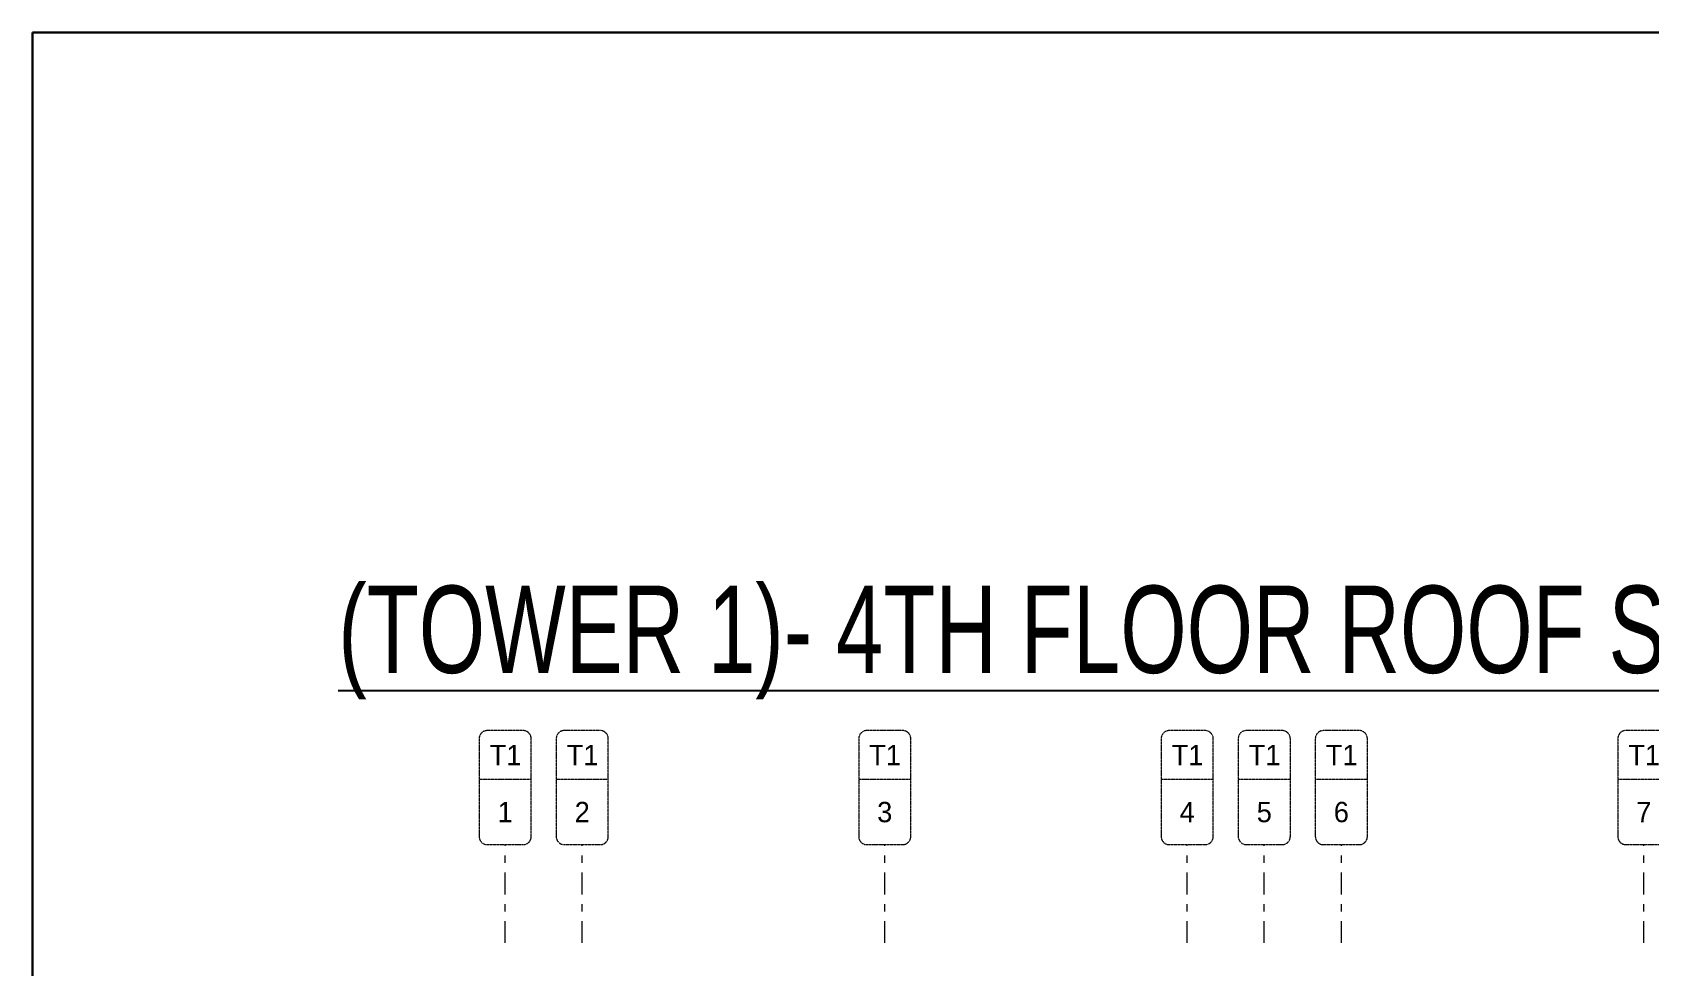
# Model space of a CAD drawing. Header units: millimetres. Extents: x 1078357 to 2594950, y -5122486 to -4636555.
# Drawn here: x 1460146 to 1487949, y -4653050 to -4636994 of the extents above; entities that cross this region are included whole.
import ezdxf
from ezdxf.enums import TextEntityAlignment as Align

# ---------------------------------------------------------------- set-up
doc = ezdxf.new("R2010")
doc.units = ezdxf.units.MM
doc.linetypes.add('DGN STYLE 7', pattern=[8.34, 3.75, -1.67, 1.25, -1.67])
for name, color, linetype, lineweight in [('Boundary', 40, 'Continuous', 30), ('GRID LINE', 8, 'Continuous', 0), ('GRID NO', 8, 'DGN STYLE 7', 13)]:
    doc.layers.add(name, color=color, linetype=linetype, lineweight=lineweight)
doc.layers.add('S TEXT', color=7, linetype='Continuous')
doc.styles.add('SANSSERIF', font='sas_____.pfb')
doc.styles.get("Standard").update_dxf_attribs({"font": 'Adani Regular.ttf', "height": 500})

# ---------------------------------------------------------------- blocks, each defined once
blk = doc.blocks.new('Tower grid nomenclature-ex')
at = {"layer": 'GRID NO'}
blk.add_lwpolyline([(-1250, -600), (1750, -600, 0.414214), (2000, -350), (2000, 750, 0.414214), (1750, 1000), (-1250, 1000, 0.414214), (-1500, 750), (-1500, -350, 0.414214)], format="xyb", close=True, dxfattribs=at)
blk.add_lwpolyline([(0, 1000), (0, -600)], dxfattribs=at)
at = {"layer": 'GRID NO', "flags": 8}
for p in [(-1235, 400), (1788, 400)]:
    blk.add_attdef('GRID', text='', height=625, dxfattribs=at).set_placement(p, align=Align.MIDDLE_CENTER)

msp = doc.modelspace()

# ---------------------------------------------------------------- linework, layer by layer
at = {"layer": 'Boundary', "ltscale": 700, "elevation": 0}
msp.add_lwpolyline([(1460145.6, -4636994.1), (1565500.1, -4636994.1), (1565500.1, -4682180.2), (1460145.6, -4682180.2)], close=True, dxfattribs=at)
at = {"layer": 'GRID LINE', "linetype": 'DGN STYLE 7', "ltscale": 100, "elevation": 0}
for points in [[(1468274.4, -4652642.2), (1468274.4, -4650953.2)], [(1469599.4, -4652642.2), (1469599.4, -4650953.2)], [(1474799.4, -4652642.2), (1474799.4, -4650953.2)], [(1479999.4, -4652642.2), (1479999.4, -4650953.2)], [(1481324.4, -4652642.2), (1481324.4, -4650953.2)], [(1482649.4, -4652642.2), (1482649.4, -4650953.2)], [(1487849.4, -4652642.2), (1487849.4, -4650953.2)]]:
    msp.add_lwpolyline(points, dxfattribs=at)

# ---------------------------------------------------------------- block references
at = {"layer": 'GRID NO'}
ref = msp.add_blockref('Tower grid nomenclature-ex', (1468162.4, -4649833.2, 0), dxfattribs=dict(at, xscale=0.56, yscale=0.56, zscale=0.56, rotation=270))
ref.add_attrib('GRID', '1', dxfattribs={"height": 350}).set_placement((1468274.4, -4650393.2, 0), align=Align.MIDDLE_CENTER)
ref.add_attrib('GRID', 'T1', dxfattribs={"height": 350}).set_placement((1468280.2, -4649413.2, 0), align=Align.MIDDLE_CENTER)
ref = msp.add_blockref('Tower grid nomenclature-ex', (1469487.4, -4649833.2, 0), dxfattribs=dict(at, xscale=0.56, yscale=0.56, zscale=0.56, rotation=270))
ref.add_attrib('GRID', '2', dxfattribs={"height": 350}).set_placement((1469599.4, -4650393.2, 0), align=Align.MIDDLE_CENTER)
ref.add_attrib('GRID', 'T1', dxfattribs={"height": 350}).set_placement((1469605.2, -4649413.2, 0), align=Align.MIDDLE_CENTER)
ref = msp.add_blockref('Tower grid nomenclature-ex', (1474687.4, -4649833.2, 0), dxfattribs=dict(at, xscale=0.56, yscale=0.56, zscale=0.56, rotation=270))
ref.add_attrib('GRID', '3', dxfattribs={"height": 350}).set_placement((1474799.4, -4650393.2, 0), align=Align.MIDDLE_CENTER)
ref.add_attrib('GRID', 'T1', dxfattribs={"height": 350}).set_placement((1474805.2, -4649413.2, 0), align=Align.MIDDLE_CENTER)
ref = msp.add_blockref('Tower grid nomenclature-ex', (1479887.4, -4649833.2, 0), dxfattribs=dict(at, xscale=0.56, yscale=0.56, zscale=0.56, rotation=270))
ref.add_attrib('GRID', '4', dxfattribs={"height": 350}).set_placement((1479999.4, -4650393.2, 0), align=Align.MIDDLE_CENTER)
ref.add_attrib('GRID', 'T1', dxfattribs={"height": 350}).set_placement((1480005.2, -4649413.2, 0), align=Align.MIDDLE_CENTER)
ref = msp.add_blockref('Tower grid nomenclature-ex', (1481212.4, -4649833.2, 0), dxfattribs=dict(at, xscale=0.56, yscale=0.56, zscale=0.56, rotation=270))
ref.add_attrib('GRID', '5', dxfattribs={"height": 350}).set_placement((1481324.4, -4650393.2, 0), align=Align.MIDDLE_CENTER)
ref.add_attrib('GRID', 'T1', dxfattribs={"height": 350}).set_placement((1481330.2, -4649413.2, 0), align=Align.MIDDLE_CENTER)
ref = msp.add_blockref('Tower grid nomenclature-ex', (1482537.4, -4649833.2, 0), dxfattribs=dict(at, xscale=0.56, yscale=0.56, zscale=0.56, rotation=270))
ref.add_attrib('GRID', '6', dxfattribs={"height": 350}).set_placement((1482649.4, -4650393.2, 0), align=Align.MIDDLE_CENTER)
ref.add_attrib('GRID', 'T1', dxfattribs={"height": 350}).set_placement((1482655.2, -4649413.2, 0), align=Align.MIDDLE_CENTER)
ref = msp.add_blockref('Tower grid nomenclature-ex', (1487737.4, -4649833.2, 0), dxfattribs=dict(at, xscale=0.56, yscale=0.56, zscale=0.56, rotation=270))
ref.add_attrib('GRID', '7', dxfattribs={"height": 350}).set_placement((1487849.4, -4650393.2, 0), align=Align.MIDDLE_CENTER)
ref.add_attrib('GRID', 'T1', dxfattribs={"height": 350}).set_placement((1487855.2, -4649413.2, 0), align=Align.MIDDLE_CENTER)

# ---------------------------------------------------------------- texts
at = {"layer": 'S TEXT', "color": 1, "extrusion": (-1.33677e-08, 3.74197e-09, 1), "style": 'SANSSERIF', "width": 0.7}
msp.add_text('%%U(TOWER 1)- 4TH FLOOR ROOF SLAB', height=1500, dxfattribs=at).set_placement((1465405.2, -4648002.9, 0.2))

doc.saveas('drawing.dxf')
